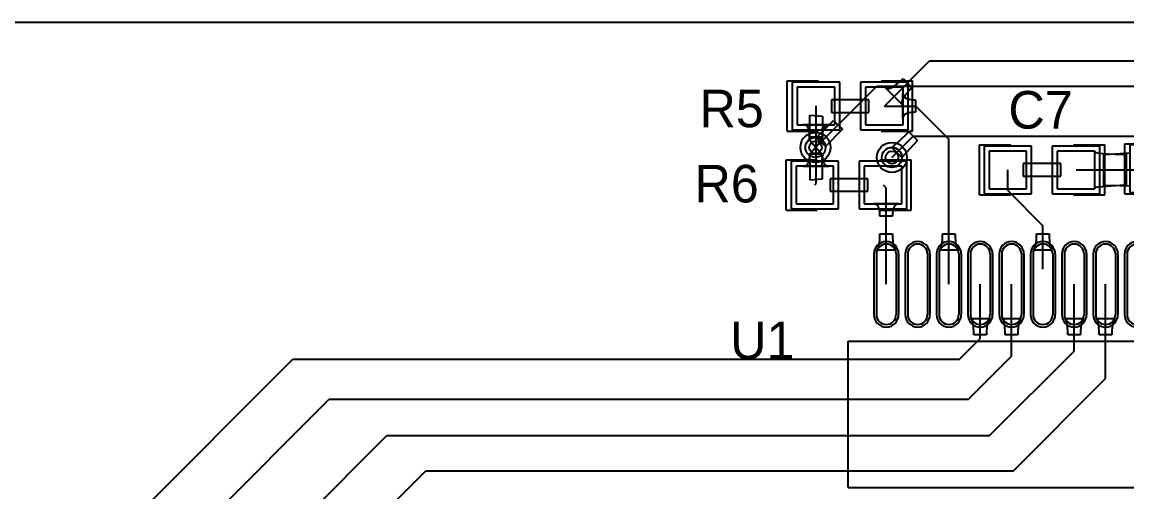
# Model space of a CAD drawing. Extents: x 44 to 130, y 28 to 128.
# Drawn here: x 66.84 to 89.24, y 118.79 to 128.31 of the extents above; entities that cross this region are included whole.
import ezdxf

# ---------------------------------------------------------------- set-up
doc = ezdxf.new("R2010")
doc.units = 0
doc.layers.get('0').update_dxf_attribs({"linetype": 'CONTINUOUS'})
for name, color, linetype in [('BOTTOMLAYER', 5, 'CONTINUOUS'), ('BOTTOMSOLDER', 6, 'CONTINUOUS'), ('KEEPOUTLAYER', 6, 'CONTINUOUS'), ('MULTILAYER', 9, 'CONTINUOUS'), ('TOPLAYER', 1, 'CONTINUOUS'), ('TOPOVERLAY', 2, 'CONTINUOUS'), ('TOPPASTE', 8, 'CONTINUOUS'), ('TOPSOLDER', 216, 'CONTINUOUS')]:
    doc.layers.add(name, color=color, linetype=linetype)

# ---------------------------------------------------------------- blocks, each defined once
blk = doc.blocks.new('0603__4')
at = {"layer": 'TOPLAYER'}
for p, q in [((-1.0668, 0.381), (-1.0668, -0.381)), ((-0.3048, 0.381), (-1.0668, 0.381)), ((-0.3048, -0.381), (-0.3048, 0.381)), ((0.3175, 0.379374), (0.3175, -0.382626)), ((1.0795, 0.379374), (0.3175, 0.379374)), ((1.0795, -0.382626), (1.0795, 0.379374)), ((-1.0668, -0.381), (-0.3048, -0.381)), ((0.3175, -0.382626), (1.0795, -0.382626))]:
    blk.add_line(p, q, dxfattribs=at)
for centre in [(-0.6858, 0), (0.6985, -0.001626)]:
    blk.add_circle(centre, 0, dxfattribs=at)
at = {"layer": 'TOPOVERLAY'}
for p, q in [((-1.27, 0.506374), (-0.635, 0.506374)), ((-1.27, -0.509626), (-1.27, 0.506374)), ((0.635, 0.506374), (1.27, 0.506374)), ((1.27, -0.509626), (1.27, 0.506374)), ((-0.373626, 0.124366), (-0.373626, -0.129634)), ((0.388374, 0.124366), (-0.373626, 0.124366)), ((0.388374, -0.129634), (0.388374, 0.124366)), ((-0.373626, -0.129634), (0.388374, -0.129634)), ((-1.27, -0.509626), (-0.635, -0.509626)), ((0.635, -0.509626), (1.27, -0.509626))]:
    blk.add_line(p, q, dxfattribs=at)
at = {"layer": 'TOPPASTE'}
for p, q in [((-1.0668, 0.381), (-1.0668, -0.381)), ((-0.3048, 0.381), (-1.0668, 0.381)), ((-0.3048, -0.381), (-0.3048, 0.381)), ((0.3175, 0.379374), (0.3175, -0.382626)), ((1.0795, 0.379374), (0.3175, 0.379374)), ((1.0795, -0.382626), (1.0795, 0.379374)), ((-1.0668, -0.381), (-0.3048, -0.381)), ((0.3175, -0.382626), (1.0795, -0.382626))]:
    blk.add_line(p, q, dxfattribs=at)
for centre in [(-0.6858, 0), (0.6985, -0.001626)]:
    blk.add_circle(centre, 0, dxfattribs=at)
at = {"layer": 'TOPSOLDER'}
for p, q in [((-1.1684, 0.4826), (-1.1684, -0.4826)), ((-0.2032, 0.4826), (-1.1684, 0.4826)), ((-0.2032, -0.4826), (-0.2032, 0.4826)), ((0.2159, 0.480974), (0.2159, -0.484226)), ((1.1811, 0.480974), (0.2159, 0.480974)), ((1.1811, -0.484226), (1.1811, 0.480974)), ((-1.1684, -0.4826), (-0.2032, -0.4826)), ((0.2159, -0.484226), (1.1811, -0.484226))]:
    blk.add_line(p, q, dxfattribs=at)
for centre in [(-0.6858, 0), (0.6985, -0.001626)]:
    blk.add_circle(centre, 0, dxfattribs=at)
blk = doc.blocks.new('0603__6')
at = {"layer": 'TOPLAYER'}
for p, q in [((-1.0668, 0.381), (-1.0668, -0.381)), ((-0.3048, 0.381), (-1.0668, 0.381)), ((-0.3048, -0.381), (-0.3048, 0.381)), ((0.3175, 0.379374), (0.3175, -0.382626)), ((1.0795, 0.379374), (0.3175, 0.379374)), ((1.0795, -0.382626), (1.0795, 0.379374)), ((-1.0668, -0.381), (-0.3048, -0.381)), ((0.3175, -0.382626), (1.0795, -0.382626))]:
    blk.add_line(p, q, dxfattribs=at)
for centre in [(-0.6858, 0), (0.6985, -0.001626)]:
    blk.add_circle(centre, 0, dxfattribs=at)
at = {"layer": 'TOPOVERLAY'}
for p, q in [((-0.635, 0.506374), (-1.27, 0.506374)), ((-1.27, 0.506374), (-1.27, -0.509626)), ((1.27, 0.506374), (0.635, 0.506374)), ((1.27, 0.506374), (1.27, -0.509626)), ((-0.376354, 0.125346), (-0.376354, -0.128654)), ((0.385646, 0.125346), (-0.376354, 0.125346)), ((0.385646, -0.128654), (0.385646, 0.125346)), ((-0.376354, -0.128654), (0.385646, -0.128654)), ((-0.635, -0.509626), (-1.27, -0.509626)), ((1.27, -0.509626), (0.635, -0.509626))]:
    blk.add_line(p, q, dxfattribs=at)
at = {"layer": 'TOPPASTE'}
for p, q in [((-1.0668, 0.381), (-1.0668, -0.381)), ((-0.3048, 0.381), (-1.0668, 0.381)), ((-0.3048, -0.381), (-0.3048, 0.381)), ((0.3175, 0.379374), (0.3175, -0.382626)), ((1.0795, 0.379374), (0.3175, 0.379374)), ((1.0795, -0.382626), (1.0795, 0.379374)), ((-1.0668, -0.381), (-0.3048, -0.381)), ((0.3175, -0.382626), (1.0795, -0.382626))]:
    blk.add_line(p, q, dxfattribs=at)
for centre in [(-0.6858, 0), (0.6985, -0.001626)]:
    blk.add_circle(centre, 0, dxfattribs=at)
at = {"layer": 'TOPSOLDER'}
for p, q in [((-1.1684, 0.4826), (-1.1684, -0.4826)), ((-0.2032, 0.4826), (-1.1684, 0.4826)), ((-0.2032, -0.4826), (-0.2032, 0.4826)), ((0.2159, 0.480974), (0.2159, -0.484226)), ((1.1811, 0.480974), (0.2159, 0.480974)), ((1.1811, -0.484226), (1.1811, 0.480974)), ((-1.1684, -0.4826), (-0.2032, -0.4826)), ((0.2159, -0.484226), (1.1811, -0.484226))]:
    blk.add_line(p, q, dxfattribs=at)
for centre in [(-0.6858, 0), (0.6985, -0.001626)]:
    blk.add_circle(centre, 0, dxfattribs=at)
blk = doc.blocks.new('0603__29')
at = {"layer": 'TOPLAYER'}
for p, q in [((-1.0668, 0.381), (-1.0668, -0.381)), ((-0.3048, 0.381), (-1.0668, 0.381)), ((-0.3048, -0.381), (-0.3048, 0.381)), ((0.3175, 0.379374), (0.3175, -0.382626)), ((1.0795, 0.379374), (0.3175, 0.379374)), ((1.0795, -0.382626), (1.0795, 0.379374)), ((-1.0668, -0.381), (-0.3048, -0.381)), ((0.3175, -0.382626), (1.0795, -0.382626))]:
    blk.add_line(p, q, dxfattribs=at)
for centre in [(-0.6858, 0), (0.6985, -0.001626)]:
    blk.add_circle(centre, 0, dxfattribs=at)
at = {"layer": 'TOPOVERLAY'}
for p, q in [((-1.27, 0.506374), (-0.635, 0.506374)), ((-1.27, -0.509626), (-1.27, 0.506374)), ((0.635, 0.506374), (1.27, 0.506374)), ((1.27, -0.509626), (1.27, 0.506374)), ((-0.376283, 0.124711), (-0.376283, -0.129289)), ((0.385717, 0.124711), (-0.376283, 0.124711)), ((0.385717, -0.129289), (0.385717, 0.124711)), ((-0.376283, -0.129289), (0.385717, -0.129289)), ((-1.27, -0.509626), (-0.635, -0.509626)), ((0.635, -0.509626), (1.27, -0.509626))]:
    blk.add_line(p, q, dxfattribs=at)
at = {"layer": 'TOPPASTE'}
for p, q in [((-1.0668, 0.381), (-1.0668, -0.381)), ((-0.3048, 0.381), (-1.0668, 0.381)), ((-0.3048, -0.381), (-0.3048, 0.381)), ((0.3175, 0.379374), (0.3175, -0.382626)), ((1.0795, 0.379374), (0.3175, 0.379374)), ((1.0795, -0.382626), (1.0795, 0.379374)), ((-1.0668, -0.381), (-0.3048, -0.381)), ((0.3175, -0.382626), (1.0795, -0.382626))]:
    blk.add_line(p, q, dxfattribs=at)
for centre in [(-0.6858, 0), (0.6985, -0.001626)]:
    blk.add_circle(centre, 0, dxfattribs=at)
at = {"layer": 'TOPSOLDER'}
for p, q in [((-1.1684, 0.4826), (-1.1684, -0.4826)), ((-0.2032, 0.4826), (-1.1684, 0.4826)), ((-0.2032, -0.4826), (-0.2032, 0.4826)), ((0.2159, 0.480974), (0.2159, -0.484226)), ((1.1811, 0.480974), (0.2159, 0.480974)), ((1.1811, -0.484226), (1.1811, 0.480974)), ((-1.1684, -0.4826), (-0.2032, -0.4826)), ((0.2159, -0.484226), (1.1811, -0.484226))]:
    blk.add_line(p, q, dxfattribs=at)
for centre in [(-0.6858, 0), (0.6985, -0.001626)]:
    blk.add_circle(centre, 0, dxfattribs=at)
blk = doc.blocks.new('0603__30')
at = {"layer": 'TOPLAYER'}
for p, q in [((-1.0668, 0.381), (-1.0668, -0.381)), ((-0.3048, 0.381), (-1.0668, 0.381)), ((-0.3048, -0.381), (-0.3048, 0.381)), ((0.3175, 0.379374), (0.3175, -0.382626)), ((1.0795, 0.379374), (0.3175, 0.379374)), ((1.0795, -0.382626), (1.0795, 0.379374)), ((-1.0668, -0.381), (-0.3048, -0.381)), ((0.3175, -0.382626), (1.0795, -0.382626))]:
    blk.add_line(p, q, dxfattribs=at)
for centre in [(-0.6858, 0), (0.6985, -0.001626)]:
    blk.add_circle(centre, 0, dxfattribs=at)
at = {"layer": 'TOPOVERLAY'}
for p, q in [((-1.27, 0.506374), (-0.635, 0.506374)), ((-1.27, -0.509626), (-1.27, 0.506374)), ((0.635, 0.506374), (1.27, 0.506374)), ((1.27, -0.509626), (1.27, 0.506374)), ((-0.37481, 0.125118), (-0.37481, -0.128882)), ((0.38719, 0.125118), (-0.37481, 0.125118)), ((0.38719, -0.128882), (0.38719, 0.125118)), ((-0.37481, -0.128882), (0.38719, -0.128882)), ((-1.27, -0.509626), (-0.635, -0.509626)), ((0.635, -0.509626), (1.27, -0.509626))]:
    blk.add_line(p, q, dxfattribs=at)
at = {"layer": 'TOPPASTE'}
for p, q in [((-1.0668, 0.381), (-1.0668, -0.381)), ((-0.3048, 0.381), (-1.0668, 0.381)), ((-0.3048, -0.381), (-0.3048, 0.381)), ((0.3175, 0.379374), (0.3175, -0.382626)), ((1.0795, 0.379374), (0.3175, 0.379374)), ((1.0795, -0.382626), (1.0795, 0.379374)), ((-1.0668, -0.381), (-0.3048, -0.381)), ((0.3175, -0.382626), (1.0795, -0.382626))]:
    blk.add_line(p, q, dxfattribs=at)
for centre in [(-0.6858, 0), (0.6985, -0.001626)]:
    blk.add_circle(centre, 0, dxfattribs=at)
at = {"layer": 'TOPSOLDER'}
for p, q in [((-1.1684, 0.4826), (-1.1684, -0.4826)), ((-0.2032, 0.4826), (-1.1684, 0.4826)), ((-0.2032, -0.4826), (-0.2032, 0.4826)), ((0.2159, 0.480974), (0.2159, -0.484226)), ((1.1811, 0.480974), (0.2159, 0.480974)), ((1.1811, -0.484226), (1.1811, 0.480974)), ((-1.1684, -0.4826), (-0.2032, -0.4826)), ((0.2159, -0.484226), (1.1811, -0.484226))]:
    blk.add_line(p, q, dxfattribs=at)
for centre in [(-0.6858, 0), (0.6985, -0.001626)]:
    blk.add_circle(centre, 0, dxfattribs=at)
blk = doc.blocks.new('LC_SSOP_28_150MIL_61')
at = {"layer": 'TOPLAYER'}
for p, q in [((-4.327497, 3.250001), (-4.327497, 2.020001)), ((-3.927498, 3.250001), (-3.927498, 2.020001)), ((-3.692497, 3.250001), (-3.692497, 2.020001)), ((-3.292498, 3.250001), (-3.292498, 2.020001)), ((-3.057497, 3.250001), (-3.057497, 2.020001)), ((-2.657498, 3.250001), (-2.657498, 2.020001)), ((-2.422497, 3.250001), (-2.422497, 2.020001)), ((-2.022498, 3.250001), (-2.022498, 2.020001)), ((-1.787497, 3.250001), (-1.787497, 2.020001)), ((-1.387498, 3.250001), (-1.387498, 2.020001)), ((-1.152497, 3.250001), (-1.152497, 2.020001)), ((-0.752498, 3.250001), (-0.752498, 2.020001)), ((-0.517497, 3.250001), (-0.517497, 2.020001)), ((-0.117498, 3.250001), (-0.117498, 2.020001)), ((0.117503, 3.250001), (0.117503, 2.020001)), ((0.517502, 3.250001), (0.517502, 2.020001)), ((0.752503, 3.250001), (0.752503, 2.020001)), ((1.152502, 3.250001), (1.152502, 2.020001)), ((1.387503, 3.250001), (1.387503, 2.020001)), ((1.787502, 3.250001), (1.787502, 2.020001)), ((2.022503, 3.250001), (2.022503, 2.020001)), ((2.422502, 3.250001), (2.422502, 2.020001)), ((2.657503, 3.250001), (2.657503, 2.020001)), ((3.057502, 3.250001), (3.057502, 2.020001)), ((3.292503, 3.250001), (3.292503, 2.020001)), ((3.692502, 3.250001), (3.692502, 2.020001)), ((3.927503, 3.250001), (3.927503, 2.020001)), ((4.327502, 3.250001), (4.327502, 2.020001)), ((-4.327497, -3.249999), (-4.327497, -2.019998)), ((-3.927498, -3.249999), (-3.927498, -2.019998)), ((-3.692497, -3.249999), (-3.692497, -2.019998)), ((-3.292498, -3.249999), (-3.292498, -2.019998)), ((-3.057497, -3.249999), (-3.057497, -2.019998)), ((-2.657498, -3.249999), (-2.657498, -2.019998)), ((-2.422497, -3.249999), (-2.422497, -2.019998)), ((-2.022498, -3.249999), (-2.022498, -2.019998)), ((-1.787497, -3.249999), (-1.787497, -2.019998)), ((-1.387498, -3.249999), (-1.387498, -2.019998)), ((-1.152497, -3.249999), (-1.152497, -2.019998)), ((-0.752498, -3.249999), (-0.752498, -2.019998)), ((-0.517497, -3.249999), (-0.517497, -2.019998)), ((-0.117498, -3.249999), (-0.117498, -2.019998)), ((0.117503, -3.249999), (0.117503, -2.019998)), ((0.517502, -3.249999), (0.517502, -2.019998)), ((0.752503, -3.249999), (0.752503, -2.019998)), ((1.152502, -3.249999), (1.152502, -2.019998)), ((1.387503, -3.249999), (1.387503, -2.019998)), ((1.787502, -3.249999), (1.787502, -2.019998)), ((2.022503, -3.249999), (2.022503, -2.019998)), ((2.422502, -3.249999), (2.422502, -2.019998)), ((2.657503, -3.249999), (2.657503, -2.019998)), ((3.057502, -3.249999), (3.057502, -2.019998)), ((3.292503, -3.249999), (3.292503, -2.019998)), ((3.692502, -3.249999), (3.692502, -2.019998)), ((3.927503, -3.249999), (3.927503, -2.019998)), ((4.327502, -3.249999), (4.327502, -2.019998))]:
    blk.add_line(p, q, dxfattribs=at)
for centre in [(-4.127497, 2.635001), (-3.492497, 2.635001), (-2.857497, 2.635001), (-2.222497, 2.635001), (-1.587497, 2.635001), (-0.952497, 2.635001), (-0.317497, 2.635001), (0.317503, 2.635001), (0.952503, 2.635001), (1.587503, 2.635001), (2.222503, 2.635001), (2.857503, 2.635001), (3.492503, 2.635001), (4.127503, 2.635001), (-4.127497, -2.634999), (-3.492497, -2.634999), (-2.857497, -2.634999), (-2.222497, -2.634999), (-1.587497, -2.634999), (-0.952497, -2.634999), (-0.317497, -2.634999), (0.317503, -2.634999), (0.952503, -2.634999), (1.587503, -2.634999), (2.222503, -2.634999), (2.857503, -2.634999), (3.492503, -2.634999), (4.127503, -2.634999)]:
    blk.add_circle(centre, 0, dxfattribs=at)
for centre, start, end in [((-4.127497, 3.250001), 0, 180), ((-3.492497, 3.250001), 0, 180), ((-2.857497, 3.250001), 0, 180), ((-2.222497, 3.250001), 0, 180), ((-1.587497, 3.250001), 0, 180), ((-0.952497, 3.250001), 0, 180), ((-0.317497, 3.250001), 0, 180), ((0.317503, 3.250001), 0, 180), ((0.952503, 3.250001), 0, 180), ((1.587503, 3.250001), 0, 180), ((2.222503, 3.250001), 0, 180), ((2.857503, 3.250001), 0, 180), ((3.492503, 3.250001), 0, 180), ((4.127503, 3.250001), 0, 180), ((-4.127497, 2.020001), 180, 0), ((-3.492497, 2.020001), 180, 0), ((-2.857497, 2.020001), 180, 0), ((-2.222497, 2.020001), 180, 0), ((-1.587497, 2.020001), 180, 0), ((-0.952497, 2.020001), 180, 0), ((-0.317497, 2.020001), 180, 0), ((0.317503, 2.020001), 180, 0), ((0.952503, 2.020001), 180, 0), ((1.587503, 2.020001), 180, 0), ((2.222503, 2.020001), 180, 0), ((2.857503, 2.020001), 180, 0), ((3.492503, 2.020001), 180, 0), ((4.127503, 2.020001), 180, 0), ((-4.127497, -2.019998), 0, -180), ((-3.492497, -2.019998), 0, -180), ((-2.857497, -2.019998), 0, -180), ((-2.222497, -2.019998), 0, -180), ((-1.587497, -2.019998), 0, -180), ((-0.952497, -2.019998), 0, -180), ((-0.317497, -2.019998), 0, -180), ((0.317503, -2.019998), 0, -180), ((0.952503, -2.019998), 0, -180), ((1.587503, -2.019998), 0, -180), ((2.222503, -2.019998), 0, -180), ((2.857503, -2.019998), 0, -180), ((3.492503, -2.019998), 0, -180), ((4.127503, -2.019998), 0, -180), ((-4.127497, -3.249999), -180, 0), ((-3.492497, -3.249999), -180, 0), ((-2.857497, -3.249999), -180, 0), ((-2.222497, -3.249999), -180, 0), ((-1.587497, -3.249999), -180, 0), ((-0.952497, -3.249999), -180, 0), ((-0.317497, -3.249999), -180, 0), ((0.317503, -3.249999), -180, 0), ((0.952503, -3.249999), -180, 0), ((1.587503, -3.249999), -180, 0), ((2.222503, -3.249999), -180, 0), ((2.857503, -3.249999), -180, 0), ((3.492503, -3.249999), -180, 0), ((4.127503, -3.249999), -180, 0)]:
    blk.add_arc(centre, 0.2, start, end, dxfattribs=at)
at = {"layer": 'TOPOVERLAY'}
for p, q in [((4.900003, 1.48), (-4.899998, 1.48)), ((-4.899998, 1.48), (-4.899998, 0.499999)), ((4.900003, 1.48), (4.900003, -1.48)), ((-4.899998, -0.499999), (-4.899998, -1.48)), ((4.900003, -1.48), (-4.899998, -1.48))]:
    blk.add_line(p, q, dxfattribs=at)
blk.add_circle((-4.625, -1.899999), 0.15, dxfattribs=at)
blk.add_arc((-4.899998, 0), 0.499999, -90, 90, dxfattribs=at)
at = {"layer": 'TOPPASTE'}
for p, q in [((-4.327497, 3.250001), (-4.327497, 2.020001)), ((-3.927498, 3.250001), (-3.927498, 2.020001)), ((-3.692497, 3.250001), (-3.692497, 2.020001)), ((-3.292498, 3.250001), (-3.292498, 2.020001)), ((-3.057497, 3.250001), (-3.057497, 2.020001)), ((-2.657498, 3.250001), (-2.657498, 2.020001)), ((-2.422497, 3.250001), (-2.422497, 2.020001)), ((-2.022498, 3.250001), (-2.022498, 2.020001)), ((-1.787497, 3.250001), (-1.787497, 2.020001)), ((-1.387498, 3.250001), (-1.387498, 2.020001)), ((-1.152497, 3.250001), (-1.152497, 2.020001)), ((-0.752498, 3.250001), (-0.752498, 2.020001)), ((-0.517497, 3.250001), (-0.517497, 2.020001)), ((-0.117498, 3.250001), (-0.117498, 2.020001)), ((0.117503, 3.250001), (0.117503, 2.020001)), ((0.517502, 3.250001), (0.517502, 2.020001)), ((0.752503, 3.250001), (0.752503, 2.020001)), ((1.152502, 3.250001), (1.152502, 2.020001)), ((1.387503, 3.250001), (1.387503, 2.020001)), ((1.787502, 3.250001), (1.787502, 2.020001)), ((2.022503, 3.250001), (2.022503, 2.020001)), ((2.422502, 3.250001), (2.422502, 2.020001)), ((2.657503, 3.250001), (2.657503, 2.020001)), ((3.057502, 3.250001), (3.057502, 2.020001)), ((3.292503, 3.250001), (3.292503, 2.020001)), ((3.692502, 3.250001), (3.692502, 2.020001)), ((3.927503, 3.250001), (3.927503, 2.020001)), ((4.327502, 3.250001), (4.327502, 2.020001)), ((-4.327497, -3.249999), (-4.327497, -2.019998)), ((-3.927498, -3.249999), (-3.927498, -2.019998)), ((-3.692497, -3.249999), (-3.692497, -2.019998)), ((-3.292498, -3.249999), (-3.292498, -2.019998)), ((-3.057497, -3.249999), (-3.057497, -2.019998)), ((-2.657498, -3.249999), (-2.657498, -2.019998)), ((-2.422497, -3.249999), (-2.422497, -2.019998)), ((-2.022498, -3.249999), (-2.022498, -2.019998)), ((-1.787497, -3.249999), (-1.787497, -2.019998)), ((-1.387498, -3.249999), (-1.387498, -2.019998)), ((-1.152497, -3.249999), (-1.152497, -2.019998)), ((-0.752498, -3.249999), (-0.752498, -2.019998)), ((-0.517497, -3.249999), (-0.517497, -2.019998)), ((-0.117498, -3.249999), (-0.117498, -2.019998)), ((0.117503, -3.249999), (0.117503, -2.019998)), ((0.517502, -3.249999), (0.517502, -2.019998)), ((0.752503, -3.249999), (0.752503, -2.019998)), ((1.152502, -3.249999), (1.152502, -2.019998)), ((1.387503, -3.249999), (1.387503, -2.019998)), ((1.787502, -3.249999), (1.787502, -2.019998)), ((2.022503, -3.249999), (2.022503, -2.019998)), ((2.422502, -3.249999), (2.422502, -2.019998)), ((2.657503, -3.249999), (2.657503, -2.019998)), ((3.057502, -3.249999), (3.057502, -2.019998)), ((3.292503, -3.249999), (3.292503, -2.019998)), ((3.692502, -3.249999), (3.692502, -2.019998)), ((3.927503, -3.249999), (3.927503, -2.019998)), ((4.327502, -3.249999), (4.327502, -2.019998))]:
    blk.add_line(p, q, dxfattribs=at)
for centre in [(-4.127497, 2.635001), (-3.492497, 2.635001), (-2.857497, 2.635001), (-2.222497, 2.635001), (-1.587497, 2.635001), (-0.952497, 2.635001), (-0.317497, 2.635001), (0.317503, 2.635001), (0.952503, 2.635001), (1.587503, 2.635001), (2.222503, 2.635001), (2.857503, 2.635001), (3.492503, 2.635001), (4.127503, 2.635001), (-4.127497, -2.634999), (-3.492497, -2.634999), (-2.857497, -2.634999), (-2.222497, -2.634999), (-1.587497, -2.634999), (-0.952497, -2.634999), (-0.317497, -2.634999), (0.317503, -2.634999), (0.952503, -2.634999), (1.587503, -2.634999), (2.222503, -2.634999), (2.857503, -2.634999), (3.492503, -2.634999), (4.127503, -2.634999)]:
    blk.add_circle(centre, 0, dxfattribs=at)
for centre, start, end in [((-4.127497, 3.250001), 0, 180), ((-3.492497, 3.250001), 0, 180), ((-2.857497, 3.250001), 0, 180), ((-2.222497, 3.250001), 0, 180), ((-1.587497, 3.250001), 0, 180), ((-0.952497, 3.250001), 0, 180), ((-0.317497, 3.250001), 0, 180), ((0.317503, 3.250001), 0, 180), ((0.952503, 3.250001), 0, 180), ((1.587503, 3.250001), 0, 180), ((2.222503, 3.250001), 0, 180), ((2.857503, 3.250001), 0, 180), ((3.492503, 3.250001), 0, 180), ((4.127503, 3.250001), 0, 180), ((-4.127497, 2.020001), 180, 0), ((-3.492497, 2.020001), 180, 0), ((-2.857497, 2.020001), 180, 0), ((-2.222497, 2.020001), 180, 0), ((-1.587497, 2.020001), 180, 0), ((-0.952497, 2.020001), 180, 0), ((-0.317497, 2.020001), 180, 0), ((0.317503, 2.020001), 180, 0), ((0.952503, 2.020001), 180, 0), ((1.587503, 2.020001), 180, 0), ((2.222503, 2.020001), 180, 0), ((2.857503, 2.020001), 180, 0), ((3.492503, 2.020001), 180, 0), ((4.127503, 2.020001), 180, 0), ((-4.127497, -2.019998), 0, -180), ((-3.492497, -2.019998), 0, -180), ((-2.857497, -2.019998), 0, -180), ((-2.222497, -2.019998), 0, -180), ((-1.587497, -2.019998), 0, -180), ((-0.952497, -2.019998), 0, -180), ((-0.317497, -2.019998), 0, -180), ((0.317503, -2.019998), 0, -180), ((0.952503, -2.019998), 0, -180), ((1.587503, -2.019998), 0, -180), ((2.222503, -2.019998), 0, -180), ((2.857503, -2.019998), 0, -180), ((3.492503, -2.019998), 0, -180), ((4.127503, -2.019998), 0, -180), ((-4.127497, -3.249999), -180, 0), ((-3.492497, -3.249999), -180, 0), ((-2.857497, -3.249999), -180, 0), ((-2.222497, -3.249999), -180, 0), ((-1.587497, -3.249999), -180, 0), ((-0.952497, -3.249999), -180, 0), ((-0.317497, -3.249999), -180, 0), ((0.317503, -3.249999), -180, 0), ((0.952503, -3.249999), -180, 0), ((1.587503, -3.249999), -180, 0), ((2.222503, -3.249999), -180, 0), ((2.857503, -3.249999), -180, 0), ((3.492503, -3.249999), -180, 0), ((4.127503, -3.249999), -180, 0)]:
    blk.add_arc(centre, 0.2, start, end, dxfattribs=at)
at = {"layer": 'TOPSOLDER'}
for p, q in [((-4.378297, 3.250001), (-4.378297, 2.020001)), ((-3.876698, 3.250001), (-3.876698, 2.020001)), ((-3.743297, 3.250001), (-3.743297, 2.020001)), ((-3.241698, 3.250001), (-3.241698, 2.020001)), ((-3.108297, 3.250001), (-3.108297, 2.020001)), ((-2.606698, 3.250001), (-2.606698, 2.020001)), ((-2.473297, 3.250001), (-2.473297, 2.020001)), ((-1.971698, 3.250001), (-1.971698, 2.020001)), ((-1.838297, 3.250001), (-1.838297, 2.020001)), ((-1.336698, 3.250001), (-1.336698, 2.020001)), ((-1.203297, 3.250001), (-1.203297, 2.020001)), ((-0.701698, 3.250001), (-0.701698, 2.020001)), ((-0.568297, 3.250001), (-0.568297, 2.020001)), ((-0.066698, 3.250001), (-0.066698, 2.020001)), ((0.066703, 3.250001), (0.066703, 2.020001)), ((0.568302, 3.250001), (0.568302, 2.020001)), ((0.701703, 3.250001), (0.701703, 2.020001)), ((1.203302, 3.250001), (1.203302, 2.020001)), ((1.336703, 3.250001), (1.336703, 2.020001)), ((1.838302, 3.250001), (1.838302, 2.020001)), ((1.971703, 3.250001), (1.971703, 2.020001)), ((2.473302, 3.250001), (2.473302, 2.020001)), ((2.606703, 3.250001), (2.606703, 2.020001)), ((3.108302, 3.250001), (3.108302, 2.020001)), ((3.241703, 3.250001), (3.241703, 2.020001)), ((3.743302, 3.250001), (3.743302, 2.020001)), ((3.876703, 3.250001), (3.876703, 2.020001)), ((4.378302, 3.250001), (4.378302, 2.020001)), ((-4.378297, -3.249999), (-4.378297, -2.019998)), ((-3.876698, -3.249999), (-3.876698, -2.019998)), ((-3.743297, -3.249999), (-3.743297, -2.019998)), ((-3.241698, -3.249999), (-3.241698, -2.019998)), ((-3.108297, -3.249999), (-3.108297, -2.019998)), ((-2.606698, -3.249999), (-2.606698, -2.019998)), ((-2.473297, -3.249999), (-2.473297, -2.019998)), ((-1.971698, -3.249999), (-1.971698, -2.019998)), ((-1.838297, -3.249999), (-1.838297, -2.019998)), ((-1.336698, -3.249999), (-1.336698, -2.019998)), ((-1.203297, -3.249999), (-1.203297, -2.019998)), ((-0.701698, -3.249999), (-0.701698, -2.019998)), ((-0.568297, -3.249999), (-0.568297, -2.019998)), ((-0.066698, -3.249999), (-0.066698, -2.019998)), ((0.066703, -3.249999), (0.066703, -2.019998)), ((0.568302, -3.249999), (0.568302, -2.019998)), ((0.701703, -3.249999), (0.701703, -2.019998)), ((1.203302, -3.249999), (1.203302, -2.019998)), ((1.336703, -3.249999), (1.336703, -2.019998)), ((1.838302, -3.249999), (1.838302, -2.019998)), ((1.971703, -3.249999), (1.971703, -2.019998)), ((2.473302, -3.249999), (2.473302, -2.019998)), ((2.606703, -3.249999), (2.606703, -2.019998)), ((3.108302, -3.249999), (3.108302, -2.019998)), ((3.241703, -3.249999), (3.241703, -2.019998)), ((3.743302, -3.249999), (3.743302, -2.019998)), ((3.876703, -3.249999), (3.876703, -2.019998)), ((4.378302, -3.249999), (4.378302, -2.019998))]:
    blk.add_line(p, q, dxfattribs=at)
for centre in [(-4.127497, 2.635001), (-3.492497, 2.635001), (-2.857497, 2.635001), (-2.222497, 2.635001), (-1.587497, 2.635001), (-0.952497, 2.635001), (-0.317497, 2.635001), (0.317503, 2.635001), (0.952503, 2.635001), (1.587503, 2.635001), (2.222503, 2.635001), (2.857503, 2.635001), (3.492503, 2.635001), (4.127503, 2.635001), (-4.127497, -2.634999), (-3.492497, -2.634999), (-2.857497, -2.634999), (-2.222497, -2.634999), (-1.587497, -2.634999), (-0.952497, -2.634999), (-0.317497, -2.634999), (0.317503, -2.634999), (0.952503, -2.634999), (1.587503, -2.634999), (2.222503, -2.634999), (2.857503, -2.634999), (3.492503, -2.634999), (4.127503, -2.634999)]:
    blk.add_circle(centre, 0, dxfattribs=at)
for centre, start, end in [((-4.127497, 3.250001), 0, 180), ((-3.492497, 3.250001), 0, 180), ((-2.857497, 3.250001), 0, 180), ((-2.222497, 3.250001), 0, 180), ((-1.587497, 3.250001), 0, 180), ((-0.952497, 3.250001), 0, 180), ((-0.317497, 3.250001), 0, 180), ((0.317503, 3.250001), 0, 180), ((0.952503, 3.250001), 0, 180), ((1.587503, 3.250001), 0, 180), ((2.222503, 3.250001), 0, 180), ((2.857503, 3.250001), 0, 180), ((3.492503, 3.250001), 0, 180), ((4.127503, 3.250001), 0, 180), ((-4.127497, 2.020001), 180, 0), ((-3.492497, 2.020001), 180, 0), ((-2.857497, 2.020001), 180, 0), ((-2.222497, 2.020001), 180, 0), ((-1.587497, 2.020001), 180, 0), ((-0.952497, 2.020001), 180, 0), ((-0.317497, 2.020001), 180, 0), ((0.317503, 2.020001), 180, 0), ((0.952503, 2.020001), 180, 0), ((1.587503, 2.020001), 180, 0), ((2.222503, 2.020001), 180, 0), ((2.857503, 2.020001), 180, 0), ((3.492503, 2.020001), 180, 0), ((4.127503, 2.020001), 180, 0), ((-4.127497, -2.019998), 0, -180), ((-3.492497, -2.019998), 0, -180), ((-2.857497, -2.019998), 0, -180), ((-2.222497, -2.019998), 0, -180), ((-1.587497, -2.019998), 0, -180), ((-0.952497, -2.019998), 0, -180), ((-0.317497, -2.019998), 0, -180), ((0.317503, -2.019998), 0, -180), ((0.952503, -2.019998), 0, -180), ((1.587503, -2.019998), 0, -180), ((2.222503, -2.019998), 0, -180), ((2.857503, -2.019998), 0, -180), ((3.492503, -2.019998), 0, -180), ((4.127503, -2.019998), 0, -180), ((-4.127497, -3.249999), -180, 0), ((-3.492497, -3.249999), -180, 0), ((-2.857497, -3.249999), -180, 0), ((-2.222497, -3.249999), -180, 0), ((-1.587497, -3.249999), -180, 0), ((-0.952497, -3.249999), -180, 0), ((-0.317497, -3.249999), -180, 0), ((0.317503, -3.249999), -180, 0), ((0.952503, -3.249999), -180, 0), ((1.587503, -3.249999), -180, 0), ((2.222503, -3.249999), -180, 0), ((2.857503, -3.249999), -180, 0), ((3.492503, -3.249999), -180, 0), ((4.127503, -3.249999), -180, 0)]:
    blk.add_arc(centre, 0.2508, start, end, dxfattribs=at)

msp = doc.modelspace()

# ---------------------------------------------------------------- linework, layer by layer
at = {"layer": 'BOTTOMLAYER'}
for p, q in [((82.923601, 125.771199), (84.168201, 127.015799)), ((84.168201, 127.015799), (110.584201, 127.015799)), ((82.955412, 125.987404), (83.290804, 126.318007)), ((83.290804, 126.318007), (83.47041, 126.138402)), ((83.47041, 126.138402), (83.126209, 125.786718)), ((84.607451, 125.885821), (84.814999, 126.0896)), ((84.814999, 126.0896), (84.994603, 125.909997)), ((82.93912, 125.973807), (82.943888, 125.977152)), ((83.126209, 125.786718), (82.93912, 125.973807)), ((82.943888, 125.977152), (82.955412, 125.987404)), ((84.473001, 125.567999), (84.904801, 125.999799)), ((84.513717, 125.799853), (84.607451, 125.885821)), ((84.994603, 125.909997), (84.676201, 125.568057)), ((84.904801, 125.999799), (109.085601, 125.999799)), ((84.473059, 125.771199), (84.480715, 125.774381)), ((84.676201, 125.568057), (84.473059, 125.771199)), ((84.480715, 125.774381), (84.494266, 125.783932)), ((84.494266, 125.783932), (84.513717, 125.799853))]:
    msp.add_line(p, q, dxfattribs=at)
for centre, radius in [((82.923601, 125.771199), 0.2032), ((82.923601, 125.771199), 0.127), ((84.473001, 125.567999), 0.2032), ((84.473001, 125.567999), 0.127)]:
    msp.add_circle(centre, radius, dxfattribs=at)
at = {"layer": 'BOTTOMSOLDER'}
for centre, radius in [((82.923601, 125.771199), 0.3048), ((82.923601, 125.771199), 0.127), ((84.473001, 125.567999), 0.3048), ((84.473001, 125.567999), 0.127)]:
    msp.add_circle(centre, radius, dxfattribs=at)
at = {"layer": 'KEEPOUTLAYER'}
msp.add_line((57.394399, 128.311199), (118.830801, 128.311199), dxfattribs=at)
at = {"layer": 'MULTILAYER'}
for centre, radius in [((82.923601, 125.771199), 0.2032), ((82.923601, 125.771199), 0.127), ((84.473001, 125.567999), 0.2032), ((84.473001, 125.567999), 0.127)]:
    msp.add_circle(centre, radius, dxfattribs=at)
at = {"layer": 'TOPLAYER'}
for p, q in [((84.320601, 126.609399), (85.235001, 127.523799)), ((85.235001, 127.523799), (105.326401, 127.523799)), ((84.695254, 126.62789), (84.339092, 126.984051)), ((84.339092, 126.984051), (84.358574, 126.969987)), ((84.358574, 126.969987), (84.381708, 126.963109)), ((84.408498, 126.963414), (84.43894, 126.970902)), ((84.43894, 126.970902), (84.473034, 126.985575)), ((84.473034, 126.985575), (84.510781, 127.007432)), ((84.510781, 127.007432), (84.55218, 127.036474)), ((84.55218, 127.036474), (84.597235, 127.0727)), ((84.597235, 127.0727), (84.698302, 127.166705)), ((84.698302, 127.166705), (84.877907, 126.987099)), ((84.877907, 126.987099), (84.827313, 126.93474)), ((84.381708, 126.963109), (84.408498, 126.963414)), ((84.696778, 126.761832), (84.682104, 126.727737)), ((84.695254, 126.355399), (84.695254, 126.863399)), ((84.695254, 126.863399), (84.697824, 126.839269)), ((84.718634, 126.799579), (84.696778, 126.761832)), ((84.697824, 126.839269), (84.705535, 126.817679)), ((84.705535, 126.817679), (84.718388, 126.798629)), ((84.718388, 126.798629), (84.736381, 126.782119)), ((84.747677, 126.840978), (84.718634, 126.799579)), ((84.736381, 126.782119), (84.759516, 126.768149)), ((84.827313, 126.93474), (84.747677, 126.840978)), ((84.759516, 126.768149), (84.787791, 126.756719)), ((84.787791, 126.756719), (84.821207, 126.747829)), ((84.821207, 126.747829), (84.859764, 126.741479)), ((82.936301, 125.036224), (82.936301, 126.611024)), ((84.320601, 126.609399), (84.955601, 126.609399)), ((84.674616, 126.697295), (84.674311, 126.670506)), ((84.674311, 126.670506), (84.68119, 126.647372)), ((84.682104, 126.727737), (84.674616, 126.697295)), ((84.68119, 126.647372), (84.695254, 126.62789)), ((84.859764, 126.741479), (84.903462, 126.737669)), ((84.903462, 126.737669), (84.952302, 126.736399)), ((84.952302, 126.736399), (84.952302, 126.482399)), ((84.955601, 126.609399), (85.628698, 125.936301)), ((82.807934, 126.177624), (82.809301, 126.426885)), ((82.809301, 126.426885), (83.063301, 126.40644)), ((83.063301, 126.40644), (83.058749, 125.922941)), ((84.697824, 126.379529), (84.695254, 126.355399)), ((84.705535, 126.401119), (84.697824, 126.379529)), ((84.718388, 126.420169), (84.705535, 126.401119)), ((84.736381, 126.436679), (84.718388, 126.420169)), ((84.759516, 126.450649), (84.736381, 126.436679)), ((84.787791, 126.462079), (84.759516, 126.450649)), ((84.821207, 126.470969), (84.787791, 126.462079)), ((84.859764, 126.477319), (84.821207, 126.470969)), ((84.903462, 126.481129), (84.859764, 126.477319)), ((84.952302, 126.482399), (84.903462, 126.481129)), ((82.706431, 126.230784), (82.682301, 126.233324)), ((82.682301, 126.233324), (83.190301, 126.233324)), ((82.728021, 126.223164), (82.706431, 126.230784)), ((82.747071, 126.210464), (82.728021, 126.223164)), ((82.763581, 126.192684), (82.747071, 126.210464)), ((82.777551, 126.169824), (82.763581, 126.192684)), ((82.788981, 126.141884), (82.777551, 126.169824)), ((82.797871, 126.108864), (82.788981, 126.141884)), ((82.804221, 126.070764), (82.797871, 126.108864)), ((82.801864, 125.977995), (82.807934, 126.177624)), ((83.074731, 126.108864), (83.068381, 126.070764)), ((83.083621, 126.141884), (83.074731, 126.108864)), ((83.095051, 126.169824), (83.083621, 126.141884)), ((83.109021, 126.192684), (83.095051, 126.169824)), ((83.125531, 126.210464), (83.109021, 126.192684)), ((83.144581, 126.223164), (83.125531, 126.210464)), ((83.166171, 126.230784), (83.144581, 126.223164)), ((83.190301, 126.233324), (83.166171, 126.230784)), ((82.794124, 125.927808), (82.797007, 125.935057)), ((83.058749, 125.619457), (82.794124, 125.927808)), ((83.058749, 125.922941), (82.794124, 125.61459)), ((82.797007, 125.935057), (82.799588, 125.951785)), ((82.799588, 125.951785), (82.801864, 125.977995)), ((82.808031, 126.027584), (82.804221, 126.070764)), ((82.809301, 125.979324), (82.808031, 126.027584)), ((83.063301, 125.979324), (82.809301, 125.979324)), ((83.064571, 126.027584), (83.063301, 125.979324)), ((83.068381, 126.070764), (83.064571, 126.027584)), ((85.628698, 122.995997), (85.628698, 125.936301)), ((82.808031, 125.593686), (82.809301, 125.642525)), ((82.809301, 125.642525), (83.063301, 125.642525)), ((83.063301, 125.642525), (83.064571, 125.593686)), ((88.584502, 124.936298), (88.584502, 125.691699)), ((88.584502, 125.691699), (88.590852, 125.680262)), ((88.590852, 125.680262), (88.609902, 125.670028)), ((88.609902, 125.670028), (88.641652, 125.660996)), ((88.641652, 125.660996), (88.686102, 125.65317)), ((88.686102, 125.65317), (88.743252, 125.646548)), ((88.743252, 125.646548), (88.990902, 125.633907)), ((88.7689, 125.631499), (88.88955, 125.632355)), ((88.7689, 124.996499), (88.7689, 125.631499)), ((88.88955, 125.632355), (89.3023, 125.662314)), ((88.990902, 125.633907), (89.219502, 125.631499)), ((89.219502, 125.631499), (89.219502, 124.996499)), ((82.728021, 125.395759), (82.747071, 125.408611)), ((82.747071, 125.408611), (82.763581, 125.426605)), ((82.763581, 125.426605), (82.777551, 125.449739)), ((82.777551, 125.449739), (82.788981, 125.478014)), ((82.788981, 125.478014), (82.797871, 125.51143)), ((82.794124, 125.61459), (82.797007, 125.607341)), ((82.797007, 125.607341), (82.799588, 125.590612)), ((82.797871, 125.51143), (82.804221, 125.549988)), ((82.799588, 125.590612), (82.801864, 125.564402)), ((82.801864, 125.564402), (82.807934, 125.364773)), ((82.804221, 125.549988), (82.808031, 125.593686)), ((83.063301, 125.135957), (83.058749, 125.619457)), ((83.064571, 125.593686), (83.068381, 125.549988)), ((83.068381, 125.549988), (83.074731, 125.51143)), ((83.074731, 125.51143), (83.083621, 125.478014)), ((83.083621, 125.478014), (83.095051, 125.449739)), ((83.095051, 125.449739), (83.109021, 125.426605)), ((83.109021, 125.426605), (83.125531, 125.408611)), ((83.125531, 125.408611), (83.144581, 125.395759)), ((82.682301, 125.385477), (82.706431, 125.388047)), ((83.190301, 125.385477), (82.682301, 125.385477)), ((82.706431, 125.388047), (82.728021, 125.395759)), ((82.807934, 125.364773), (82.809301, 125.115513)), ((83.144581, 125.395759), (83.166171, 125.388047)), ((83.166171, 125.388047), (83.190301, 125.385477)), ((86.822501, 124.894899), (86.822501, 125.315624)), ((88.206801, 125.313999), (89.756201, 125.313999)), ((82.809301, 125.115513), (83.063301, 125.135957)), ((82.910901, 125.010824), (82.936301, 125.036224)), ((84.295201, 125.009199), (84.358698, 124.945701)), ((88.609902, 124.95797), (88.590852, 124.947736)), ((88.641652, 124.967002), (88.609902, 124.95797)), ((89.098852, 124.995897), (88.641652, 124.967002)), ((89.09275, 124.993367), (88.7689, 124.996499)), ((89.3023, 124.983972), (89.09275, 124.993367)), ((89.219502, 124.996499), (89.098852, 124.995897)), ((84.358698, 122.995997), (84.358698, 124.945701)), ((86.822501, 124.894899), (87.533698, 124.183701)), ((88.590852, 124.947736), (88.584502, 124.936298)), ((84.128828, 124.628958), (84.104698, 124.631498)), ((84.104698, 124.631498), (84.612698, 124.631498)), ((84.150418, 124.621338), (84.128828, 124.628958)), ((84.169468, 124.608638), (84.150418, 124.621338)), ((84.185978, 124.590858), (84.169468, 124.608638)), ((84.199948, 124.567998), (84.185978, 124.590858)), ((84.211378, 124.540058), (84.199948, 124.567998)), ((84.220268, 124.507038), (84.211378, 124.540058)), ((84.226618, 124.468938), (84.220268, 124.507038)), ((84.497128, 124.507038), (84.490778, 124.468938)), ((84.506018, 124.540058), (84.497128, 124.507038)), ((84.517448, 124.567998), (84.506018, 124.540058)), ((84.531418, 124.590858), (84.517448, 124.567998)), ((84.547928, 124.608638), (84.531418, 124.590858)), ((84.566978, 124.621338), (84.547928, 124.608638)), ((84.588568, 124.628958), (84.566978, 124.621338)), ((84.612698, 124.631498), (84.588568, 124.628958)), ((84.230428, 124.425758), (84.226618, 124.468938)), ((84.231698, 124.377498), (84.230428, 124.425758)), ((84.485698, 124.377498), (84.231698, 124.377498)), ((84.486968, 124.425758), (84.485698, 124.377498)), ((84.490778, 124.468938), (84.486968, 124.425758)), ((87.533698, 123.300797), (87.533698, 124.183701)), ((84.217068, 123.813928), (84.22643, 123.885922)), ((84.22643, 123.885922), (84.229357, 123.926536)), ((84.229357, 123.926536), (84.231698, 124.017009)), ((84.231698, 124.017009), (84.485698, 124.017009)), ((84.485698, 124.017009), (84.486283, 123.970235)), ((84.486283, 123.970235), (84.495063, 123.848386)), ((84.495063, 123.848386), (84.500329, 123.813928)), ((85.487068, 123.813928), (85.49643, 123.885922)), ((85.49643, 123.885922), (85.499357, 123.926536)), ((85.499357, 123.926536), (85.501698, 124.017009)), ((85.501698, 124.017009), (85.755698, 124.017009)), ((85.755698, 124.017009), (85.756283, 123.970235)), ((85.756283, 123.970235), (85.765063, 123.848386)), ((85.765063, 123.848386), (85.770329, 123.813928)), ((87.392068, 123.813928), (87.40143, 123.885922)), ((87.40143, 123.885922), (87.404357, 123.926536)), ((87.404357, 123.926536), (87.406698, 124.017009)), ((87.406698, 124.017009), (87.660698, 124.017009)), ((87.660698, 124.017009), (87.661283, 123.970235)), ((87.661283, 123.970235), (87.670063, 123.848386)), ((87.670063, 123.848386), (87.675329, 123.813928)), ((84.173174, 123.687845), (84.184294, 123.706903)), ((84.544223, 123.687845), (84.173174, 123.687845)), ((84.184294, 123.706903), (84.194244, 123.729039)), ((84.194244, 123.729039), (84.203022, 123.754256)), ((84.203022, 123.754256), (84.210629, 123.782552)), ((84.210629, 123.782552), (84.217068, 123.813928)), ((84.500329, 123.813928), (84.514375, 123.754256)), ((84.514375, 123.754256), (84.523153, 123.729039)), ((84.523153, 123.729039), (84.533102, 123.706903)), ((84.533102, 123.706903), (84.544223, 123.687845)), ((85.443174, 123.687845), (85.454294, 123.706903)), ((85.814223, 123.687845), (85.443174, 123.687845)), ((85.454294, 123.706903), (85.464244, 123.729039)), ((85.464244, 123.729039), (85.473022, 123.754256)), ((85.473022, 123.754256), (85.480629, 123.782552)), ((85.480629, 123.782552), (85.487068, 123.813928)), ((85.770329, 123.813928), (85.784375, 123.754256)), ((85.784375, 123.754256), (85.793153, 123.729039)), ((85.793153, 123.729039), (85.803102, 123.706903)), ((85.803102, 123.706903), (85.814223, 123.687845)), ((87.348174, 123.687845), (87.359294, 123.706903)), ((87.719223, 123.687845), (87.348174, 123.687845)), ((87.359294, 123.706903), (87.369244, 123.729039)), ((87.369244, 123.729039), (87.378022, 123.754256)), ((87.378022, 123.754256), (87.385629, 123.782552)), ((87.385629, 123.782552), (87.392068, 123.813928)), ((87.675329, 123.813928), (87.689375, 123.754256)), ((87.689375, 123.754256), (87.698153, 123.729039)), ((87.698153, 123.729039), (87.708102, 123.706903)), ((87.708102, 123.706903), (87.719223, 123.687845)), ((86.263698, 121.897696), (86.263698, 122.995997)), ((86.898698, 121.542096), (86.898698, 122.995997)), ((88.168698, 121.643696), (88.168698, 122.995997)), ((88.803698, 121.084896), (88.803698, 122.995997)), ((86.089294, 122.285092), (86.078174, 122.30415)), ((86.078174, 122.30415), (86.449223, 122.30415)), ((86.099244, 122.262956), (86.089294, 122.285092)), ((86.438102, 122.285092), (86.428153, 122.262956)), ((86.449223, 122.30415), (86.438102, 122.285092)), ((86.724294, 122.285092), (86.713174, 122.30415)), ((86.713174, 122.30415), (87.084223, 122.30415)), ((86.734244, 122.262956), (86.724294, 122.285092)), ((87.073102, 122.285092), (87.063153, 122.262956)), ((87.084223, 122.30415), (87.073102, 122.285092)), ((87.994294, 122.285092), (87.983174, 122.30415)), ((87.983174, 122.30415), (88.354223, 122.30415)), ((88.004244, 122.262956), (87.994294, 122.285092)), ((88.343102, 122.285092), (88.333153, 122.262956)), ((88.354223, 122.30415), (88.343102, 122.285092)), ((88.629294, 122.285092), (88.618174, 122.30415)), ((88.618174, 122.30415), (88.989223, 122.30415)), ((88.639244, 122.262956), (88.629294, 122.285092)), ((88.978102, 122.285092), (88.968153, 122.262956)), ((88.989223, 122.30415), (88.978102, 122.285092)), ((86.108022, 122.237739), (86.099244, 122.262956)), ((86.122068, 122.178067), (86.108022, 122.237739)), ((86.127333, 122.143609), (86.122068, 122.178067)), ((86.136114, 122.02176), (86.127333, 122.143609)), ((86.39304, 122.065458), (86.390698, 121.974986)), ((86.395966, 122.106073), (86.39304, 122.065458)), ((86.405329, 122.178067), (86.395966, 122.106073)), ((86.411768, 122.209443), (86.405329, 122.178067)), ((86.419375, 122.237739), (86.411768, 122.209443)), ((86.428153, 122.262956), (86.419375, 122.237739)), ((86.743022, 122.237739), (86.734244, 122.262956)), ((86.757068, 122.178067), (86.743022, 122.237739)), ((86.762333, 122.143609), (86.757068, 122.178067)), ((86.771114, 122.02176), (86.762333, 122.143609)), ((87.02804, 122.065458), (87.025698, 121.974986)), ((87.030966, 122.106073), (87.02804, 122.065458)), ((87.040329, 122.178067), (87.030966, 122.106073)), ((87.046768, 122.209443), (87.040329, 122.178067)), ((87.054375, 122.237739), (87.046768, 122.209443)), ((87.063153, 122.262956), (87.054375, 122.237739)), ((88.013022, 122.237739), (88.004244, 122.262956)), ((88.027068, 122.178067), (88.013022, 122.237739)), ((88.032333, 122.143609), (88.027068, 122.178067)), ((88.041114, 122.02176), (88.032333, 122.143609)), ((88.29804, 122.065458), (88.295698, 121.974986)), ((88.300966, 122.106073), (88.29804, 122.065458)), ((88.310329, 122.178067), (88.300966, 122.106073)), ((88.316768, 122.209443), (88.310329, 122.178067)), ((88.324375, 122.237739), (88.316768, 122.209443)), ((88.333153, 122.262956), (88.324375, 122.237739)), ((88.648022, 122.237739), (88.639244, 122.262956)), ((88.662068, 122.178067), (88.648022, 122.237739)), ((88.667333, 122.143609), (88.662068, 122.178067)), ((88.676114, 122.02176), (88.667333, 122.143609)), ((88.93304, 122.065458), (88.930698, 121.974986)), ((88.935966, 122.106073), (88.93304, 122.065458)), ((88.945329, 122.178067), (88.935966, 122.106073)), ((88.951768, 122.209443), (88.945329, 122.178067)), ((88.959375, 122.237739), (88.951768, 122.209443)), ((88.968153, 122.262956), (88.959375, 122.237739)), ((85.844601, 121.478599), (86.263698, 121.897696)), ((86.136698, 121.974986), (86.136114, 122.02176)), ((86.390698, 121.974986), (86.136698, 121.974986)), ((86.771698, 121.974986), (86.771114, 122.02176)), ((87.025698, 121.974986), (86.771698, 121.974986)), ((88.041698, 121.974986), (88.041114, 122.02176)), ((88.295698, 121.974986), (88.041698, 121.974986)), ((88.676698, 121.974986), (88.676114, 122.02176)), ((88.930698, 121.974986), (88.676698, 121.974986)), ((86.454201, 119.929199), (88.168698, 121.643696)), ((64.661001, 113.807799), (72.331801, 121.478599)), ((72.331801, 121.478599), (85.844601, 121.478599)), ((86.022401, 120.665799), (86.898698, 121.542096)), ((86.936801, 119.217999), (88.803698, 121.084896)), ((67.480401, 115.077799), (73.068401, 120.665799)), ((73.068401, 120.665799), (86.022401, 120.665799)), ((69.156801, 114.849199), (74.236801, 119.929199)), ((74.236801, 119.929199), (86.454201, 119.929199)), ((70.960201, 115.153999), (75.024201, 119.217999)), ((75.024201, 119.217999), (86.936801, 119.217999))]:
    msp.add_line(p, q, dxfattribs=at)
for centre, radius in [((82.923601, 125.771199), 0.2032), ((82.923601, 125.771199), 0.127), ((84.473001, 125.567999), 0.2032), ((84.473001, 125.567999), 0.127)]:
    msp.add_circle(centre, radius, dxfattribs=at)
at = {"layer": 'TOPSOLDER'}
for centre, radius in [((82.923601, 125.771199), 0.3048), ((82.923601, 125.771199), 0.127), ((84.473001, 125.567999), 0.3048), ((84.473001, 125.567999), 0.127)]:
    msp.add_circle(centre, radius, dxfattribs=at)

# ---------------------------------------------------------------- block references
for name, p, rotation in [('0603__29', (83.622101, 126.611024), 360), ('0603__6', (87.521001, 125.313999), 180), ('0603__4', (90.467401, 125.339399), 360), ('0603__30', (83.596701, 125.010824), 360), ('LC_SSOP_28_150MIL_61', (88.486201, 120.360999), 180)]:
    msp.add_blockref(name, p, dxfattribs=dict(rotation=rotation))

# ---------------------------------------------------------------- texts
at = {"layer": 'TOPOVERLAY'}
for s, p in [('R5', (80.574101, 126.179224)), ('C7', (86.835201, 126.152199)), ('R6', (80.472501, 124.655224)), ('U1', (81.196401, 121.478599))]:
    msp.add_text(s, height=0.762, dxfattribs=at).set_placement(p)

doc.saveas('drawing.dxf')
